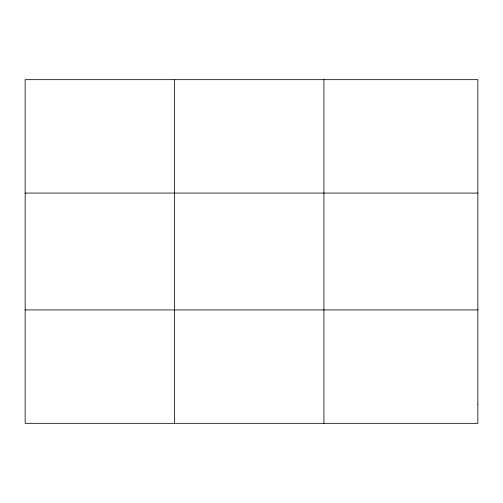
<?xml version="1.0" encoding="UTF-8"?>
<svg xmlns="http://www.w3.org/2000/svg" width="503" height="503" viewBox="0 0 503 503"><rect width="100%" height="100%" fill="white"/><g stroke="black" fill="none" stroke-linecap="round" stroke-linejoin="round"><path stroke-width="0.75" d="M174.541 423.331L174.541 79.669M323.932 423.331L323.932 79.669M25.15 193.077L477.85 193.077M25.15 309.923L477.85 309.923M477.85 404.431L477.85 423.331L25.15 423.331L25.15 79.669L477.85 79.669L477.85 404.431"/></g></svg>
